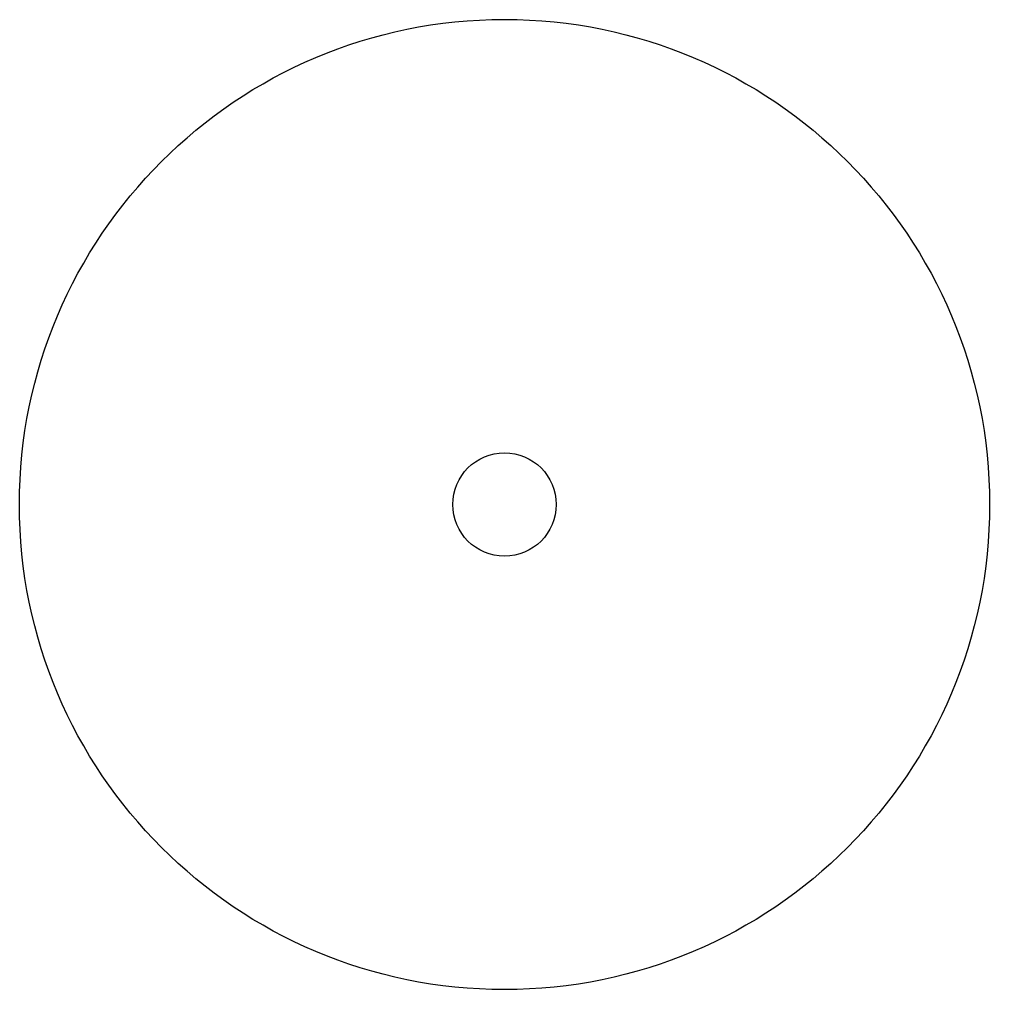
# Model space of a CAD drawing. Header units: millimetres. Extents: x 0 to 62, y 0 to 62.
import ezdxf

# ---------------------------------------------------------------- set-up
doc = ezdxf.new("R2010")
doc.units = ezdxf.units.MM
doc.layers.add('CutProfile', color=7, linetype='CONTINUOUS')

msp = doc.modelspace()

# ---------------------------------------------------------------- linework, layer by layer
at = {"layer": 'CutProfile'}
for radius in [31, 3.3]:
    msp.add_circle((31, 31), radius, dxfattribs=at)

doc.saveas('drawing.dxf')
